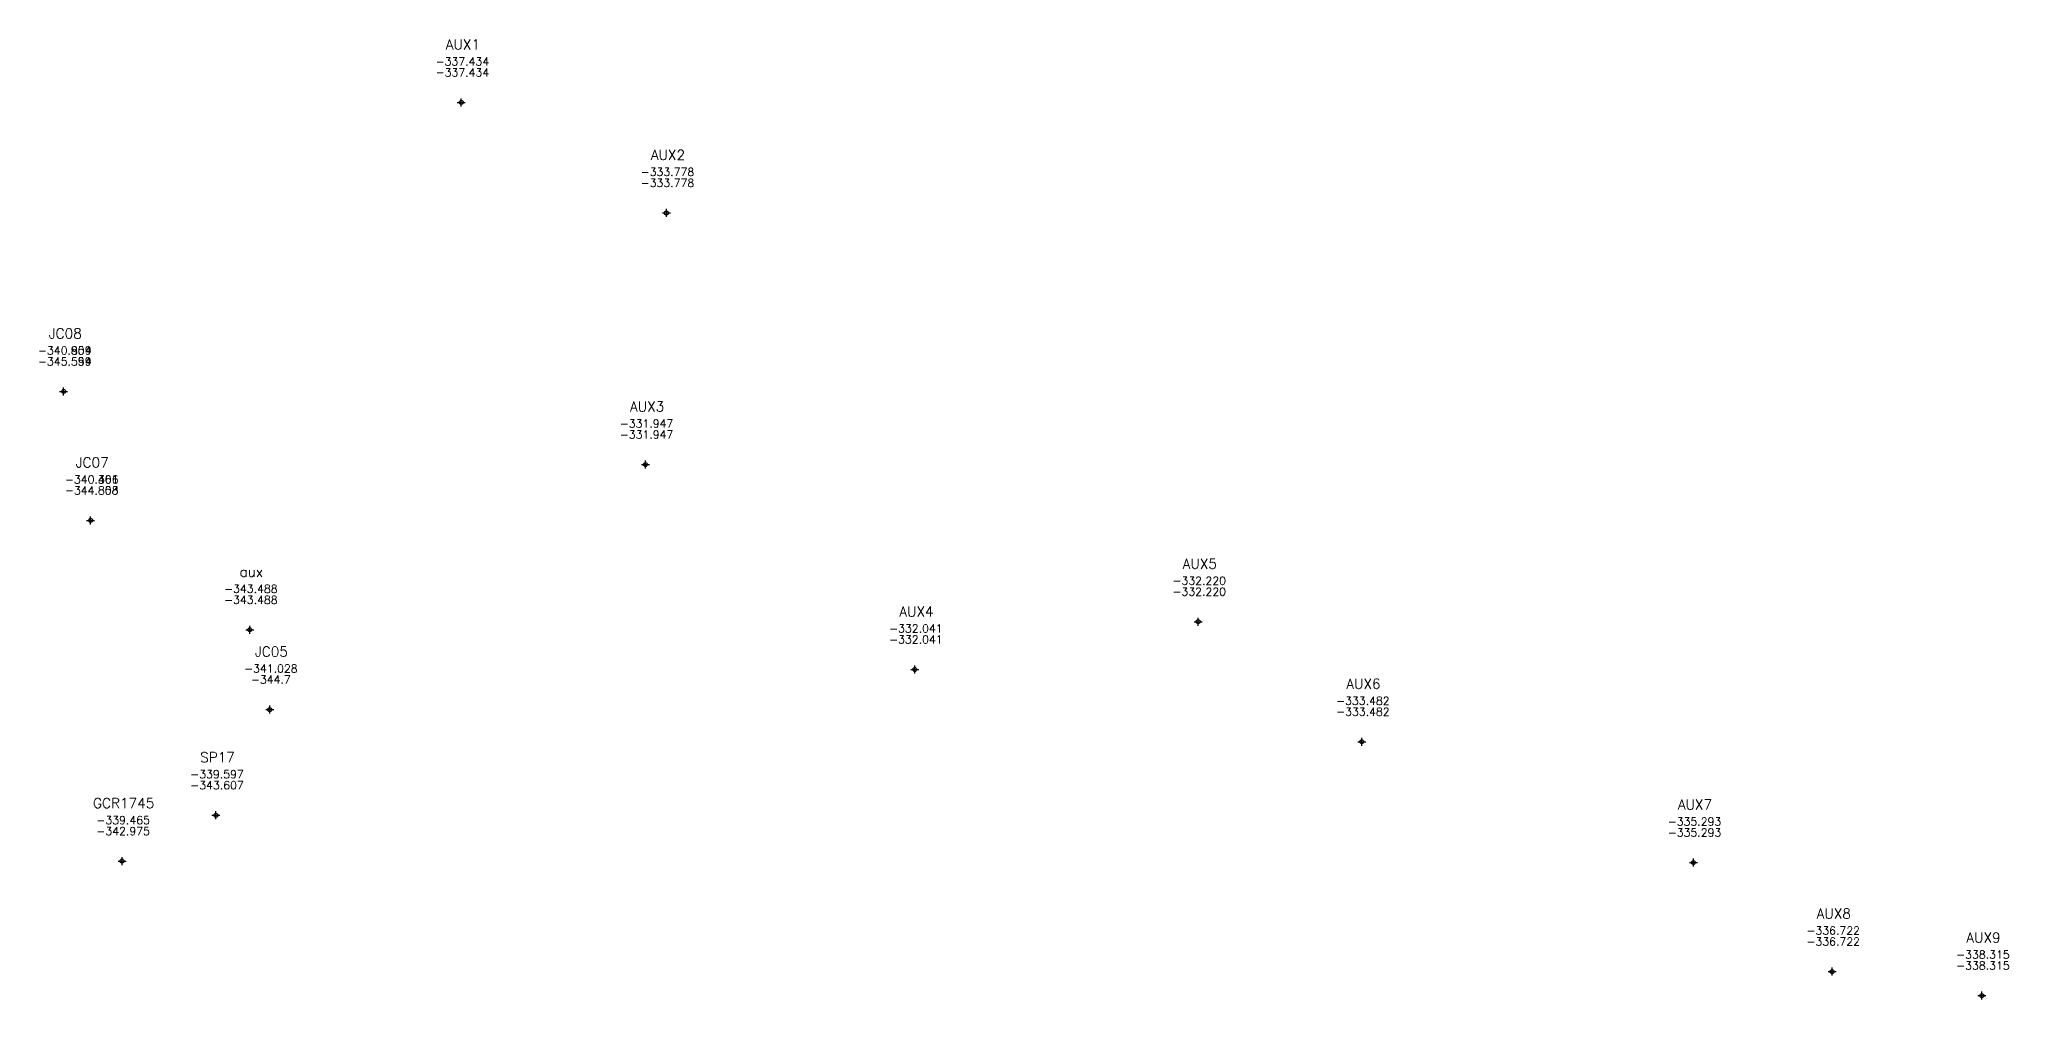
# Model space of a CAD drawing. Header units: inches. Extents: x 10418 to 10915, y 9806 to 10106.
# Drawn here: x 10418.1 to 10664.2, y 9986.5 to 10106.4 of the extents above; entities that cross this region are included whole.
import ezdxf
from ezdxf.enums import TextEntityAlignment as Align

# ---------------------------------------------------------------- set-up
doc = ezdxf.new("R2010")
doc.units = ezdxf.units.IN
doc.header["$MEASUREMENT"] = 0
doc.header["$PDMODE"] = 34
doc.header["$PDSIZE"] = 0.5
doc.layers.add('pol r8-2yr7', color=3, linetype='Continuous')
doc.styles.add('ROMAND', font='romand.shx')
doc.styles.add('ROMANS', font='romans')

# ---------------------------------------------------------------- blocks, each defined once
blk = doc.blocks.new('F2')
blk.add_point((0, 0))
at = {"style": 'ROMAND'}
for tag, height, p in [('NOMBRE', 1.25, (0.2, 6.62)), ('CIELO', 1, (0.14, 4.62)), ('PISO', 1, (0.14, 3.25))]:
    blk.add_attdef(tag, text='', height=height, dxfattribs=at).set_placement(p, align=Align.CENTER)
at = {"style": 'ROMANS', "flags": 1}
for tag, p in [('MINA', (-0.07, -3.26)), ('LOCALIZACION', (-0.07, -4.93)), ('ESTRUCTURA', (-0.07, -6.62)), ('NIVEL', (-0.07, -8.29)), ('OBRA', (-0.07, -10.12)), ('ATRAS', (-0.07, -13.48)), ('FECHA', (-0.07, -11.79)), ('TOPOGRAFO', (2.67, -15.3))]:
    blk.add_attdef(tag, text='', height=1.25, dxfattribs=at).set_placement(p, align=Align.CENTER)

msp = doc.modelspace()

# ---------------------------------------------------------------- block references
for p, values in [((10470.85, 10098.56, -337.43), {'NOMBRE': 'AUX1', 'CIELO': '-337.434', 'PISO': '-337.434'}), ((10496.48, 10084.75, -333.78), {'NOMBRE': 'AUX2', 'CIELO': '-333.778', 'PISO': '-333.778'}), ((10421.15, 10062.45, -340.9), {'NOMBRE': 'JC08', 'CIELO': '-340.904', 'PISO': '-345.599'}), ((10421.15, 10062.45, -340.86), {'NOMBRE': 'JC08', 'CIELO': '-340.859', 'PISO': '-345.554'}), ((10493.87, 10053.32, -331.95), {'NOMBRE': 'AUX3', 'CIELO': '-331.947', 'PISO': '-331.947'}), ((10424.52, 10046.34, -340.41), {'NOMBRE': 'JC07', 'CIELO': '-340.406', 'PISO': '-344.853'}), ((10424.52, 10046.34, -340.36), {'NOMBRE': 'JC07', 'CIELO': '-340.361', 'PISO': '-344.808'}), ((10444.41, 10032.68, -343.49), {'NOMBRE': 'aux', 'CIELO': '-343.488', 'PISO': '-343.488'}), ((10562.95, 10033.69, -332.22), {'NOMBRE': 'AUX5', 'CIELO': '-332.220', 'PISO': '-332.220'}), ((10527.53, 10027.72, -332.04), {'NOMBRE': 'AUX4', 'CIELO': '-332.041', 'PISO': '-332.041'}), ((10583.4, 10018.69, -333.48), {'NOMBRE': 'AUX6', 'CIELO': '-333.482', 'PISO': '-333.482'}), ((10624.85, 10003.6, -335.29), {'NOMBRE': 'AUX7', 'CIELO': '-335.293', 'PISO': '-335.293'}), ((10642.19, 9989.98, -336.72), {'NOMBRE': 'AUX8', 'CIELO': '-336.722', 'PISO': '-336.722'}), ((10660.9, 9986.98, -338.32), {'NOMBRE': 'AUX9', 'CIELO': '-338.315', 'PISO': '-338.315'})]:
    msp.add_blockref('F2', p).add_auto_attribs(values)
at = {"layer": 'pol r8-2yr7'}
for p, values in [((10446.91, 10022.71, -341.03), {'NOMBRE': 'JC05', 'CIELO': '-341.028', 'PISO': '-344.7'}), ((10440.18, 10009.51, -339.6), {'NOMBRE': 'SP17', 'CIELO': '-339.597', 'PISO': '-343.607'}), ((10428.45, 10003.78, -339.47), {'NOMBRE': 'GCR1745', 'CIELO': '-339.465', 'PISO': '-342.975'})]:
    msp.add_blockref('F2', p, dxfattribs=at).add_auto_attribs(values)

doc.saveas('drawing.dxf')
